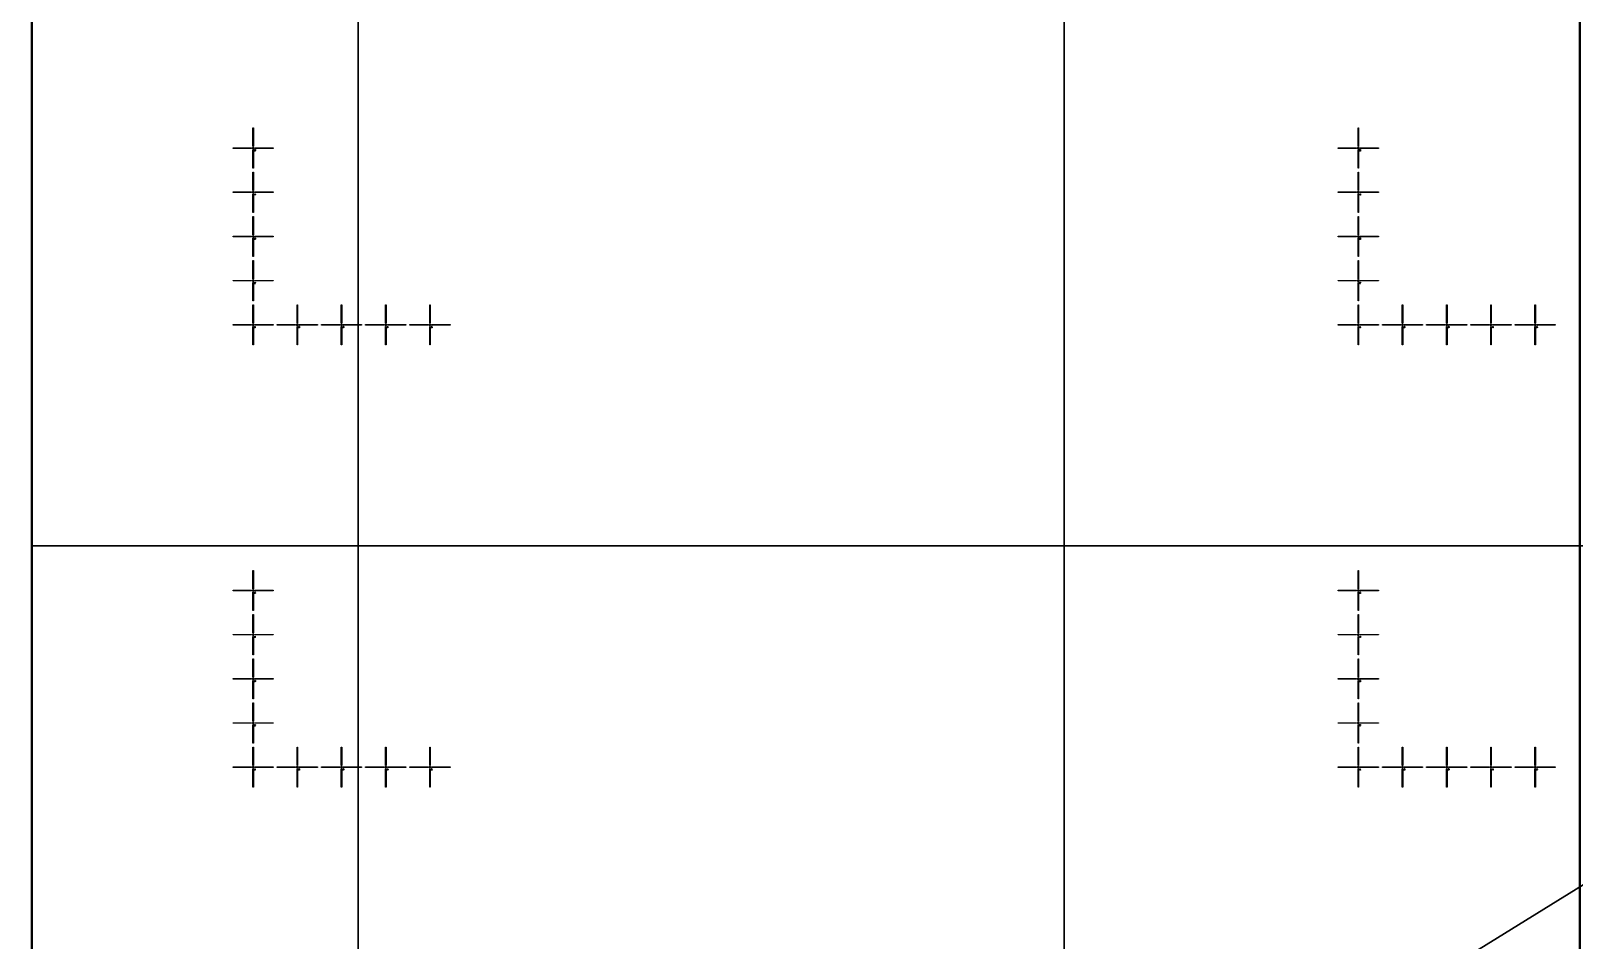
# Model space of a CAD drawing. Extents: x -25400 to 25400, y -24113 to 25400.
# Drawn here: x -20791 to -13809, y -8776 to -4659 of the extents above; entities that cross this region are included whole.
import ezdxf

# ---------------------------------------------------------------- set-up
doc = ezdxf.new("R2010")
doc.units = 0
for name, color, linetype in [('L0D0', 2, 'CONTINUOUS'), ('L1D0', 3, 'CONTINUOUS'), ('L3D0', 4, 'CONTINUOUS')]:
    doc.layers.add(name, color=color, linetype=linetype)

msp = doc.modelspace()

# ---------------------------------------------------------------- linework, layer by layer
at = {"layer": 'L0D0'}
for points in [[(-20791, 14017), (-20791, 7015.85), (-19309.859, 7015.85), (-19309.859, -16501.193)], [(-16115.797, -19632.653), (-16115.797, 7015.85), (-13818, 7015.85), (-13818, 14017)], [(-19309.859, -16501.193), (-19309.859, 7015.85), (-16115.797, 7015.85), (-16115.797, -19632.653)], [(0, 0), (-19469.972, -12055.297)], [(-19469.972, -12055.297), (0, 0)]]:
    msp.add_lwpolyline(points, dxfattribs=at)
at = {"layer": 'L1D0'}
for points in [[(-19786.75, -5182.15), (-19786.75, -5099.15), (-19784.25, -5099.15), (-19784.25, -5182.15)], [(-14786.75, -5182.15), (-14786.75, -5099.15), (-14784.25, -5099.15), (-14784.25, -5182.15)], [(-19876.5, -5191.4), (-19876.5, -5188.9), (-19793.5, -5188.9), (-19793.5, -5191.4)], [(-19785.7, -5195.15), (-19785.7, -5190.35), (-19790.5, -5190.35), (-19790.5, -5189.95), (-19785.7, -5189.95), (-19785.7, -5185.15), (-19785.3, -5185.15), (-19785.3, -5189.95), (-19780.5, -5189.95), (-19780.5, -5190.35), (-19785.3, -5190.35), (-19785.3, -5195.15)], [(-19786.75, -5281.15), (-19786.75, -5198.15), (-19784.25, -5198.15), (-19784.25, -5281.15)], [(-19779.5, -5200.706), (-19779.5, -5197.15), (-19775.056, -5197.15), (-19775.056, -5198.039), (-19778.611, -5198.039), (-19778.611, -5199.817), (-19775.944, -5199.817), (-19775.944, -5200.706)], [(-19779.5, -5203.372), (-19779.5, -5202.483), (-19775.944, -5202.483), (-19775.944, -5203.372)], [(-19777.5, -5191.4), (-19777.5, -5188.9), (-19694.5, -5188.9), (-19694.5, -5191.4)], [(-19775.944, -5202.483), (-19775.944, -5200.706), (-19775.056, -5200.706), (-19775.056, -5202.483)], [(-14876.5, -5191.4), (-14876.5, -5188.9), (-14793.5, -5188.9), (-14793.5, -5191.4)], [(-14785.7, -5195.15), (-14785.7, -5190.35), (-14790.5, -5190.35), (-14790.5, -5189.95), (-14785.7, -5189.95), (-14785.7, -5185.15), (-14785.3, -5185.15), (-14785.3, -5189.95), (-14780.5, -5189.95), (-14780.5, -5190.35), (-14785.3, -5190.35), (-14785.3, -5195.15)], [(-14786.75, -5281.15), (-14786.75, -5198.15), (-14784.25, -5198.15), (-14784.25, -5281.15)], [(-14779.5, -5200.706), (-14779.5, -5197.15), (-14775.056, -5197.15), (-14775.056, -5198.039), (-14778.611, -5198.039), (-14778.611, -5199.817), (-14775.944, -5199.817), (-14775.944, -5200.706)], [(-14779.5, -5203.372), (-14779.5, -5202.483), (-14775.944, -5202.483), (-14775.944, -5203.372)], [(-14777.5, -5191.4), (-14777.5, -5188.9), (-14694.5, -5188.9), (-14694.5, -5191.4)], [(-14775.944, -5202.483), (-14775.944, -5200.706), (-14775.056, -5200.706), (-14775.056, -5202.483)], [(-19786.75, -5382.15), (-19786.75, -5299.15), (-19784.25, -5299.15), (-19784.25, -5382.15)], [(-14786.75, -5382.15), (-14786.75, -5299.15), (-14784.25, -5299.15), (-14784.25, -5382.15)], [(-19876.5, -5391.4), (-19876.5, -5388.9), (-19793.5, -5388.9), (-19793.5, -5391.4)], [(-19785.7, -5395.15), (-19785.7, -5390.35), (-19790.5, -5390.35), (-19790.5, -5389.95), (-19785.7, -5389.95), (-19785.7, -5385.15), (-19785.3, -5385.15), (-19785.3, -5389.95), (-19780.5, -5389.95), (-19780.5, -5390.35), (-19785.3, -5390.35), (-19785.3, -5395.15)], [(-19786.75, -5481.15), (-19786.75, -5398.15), (-19784.25, -5398.15), (-19784.25, -5481.15)], [(-19776.833, -5403.372), (-19776.833, -5401.594), (-19779.5, -5401.594), (-19779.5, -5399.817), (-19778.611, -5399.817), (-19778.611, -5400.706), (-19776.833, -5400.706), (-19776.833, -5398.039), (-19777.722, -5398.039), (-19777.722, -5397.15), (-19775.944, -5397.15), (-19775.944, -5400.706), (-19775.056, -5400.706), (-19775.056, -5401.594), (-19775.944, -5401.594), (-19775.944, -5403.372)], [(-19778.611, -5399.817), (-19778.611, -5398.039), (-19777.722, -5398.039), (-19777.722, -5399.817)], [(-19777.5, -5391.4), (-19777.5, -5388.9), (-19694.5, -5388.9), (-19694.5, -5391.4)], [(-14876.5, -5391.4), (-14876.5, -5388.9), (-14793.5, -5388.9), (-14793.5, -5391.4)], [(-14785.7, -5395.15), (-14785.7, -5390.35), (-14790.5, -5390.35), (-14790.5, -5389.95), (-14785.7, -5389.95), (-14785.7, -5385.15), (-14785.3, -5385.15), (-14785.3, -5389.95), (-14780.5, -5389.95), (-14780.5, -5390.35), (-14785.3, -5390.35), (-14785.3, -5395.15)], [(-14786.75, -5481.15), (-14786.75, -5398.15), (-14784.25, -5398.15), (-14784.25, -5481.15)], [(-14776.833, -5403.372), (-14776.833, -5401.594), (-14779.5, -5401.594), (-14779.5, -5399.817), (-14778.611, -5399.817), (-14778.611, -5400.706), (-14776.833, -5400.706), (-14776.833, -5398.039), (-14777.722, -5398.039), (-14777.722, -5397.15), (-14775.944, -5397.15), (-14775.944, -5400.706), (-14775.056, -5400.706), (-14775.056, -5401.594), (-14775.944, -5401.594), (-14775.944, -5403.372)], [(-14778.611, -5399.817), (-14778.611, -5398.039), (-14777.722, -5398.039), (-14777.722, -5399.817)], [(-14777.5, -5391.4), (-14777.5, -5388.9), (-14694.5, -5388.9), (-14694.5, -5391.4)], [(-19786.75, -5582.15), (-19786.75, -5499.15), (-19784.25, -5499.15), (-19784.25, -5582.15)], [(-14786.75, -5582.15), (-14786.75, -5499.15), (-14784.25, -5499.15), (-14784.25, -5582.15)], [(-19785.7, -5595.15), (-19785.7, -5590.35), (-19790.5, -5590.35), (-19790.5, -5589.95), (-19785.7, -5589.95), (-19785.7, -5585.15), (-19785.3, -5585.15), (-19785.3, -5589.95), (-19780.5, -5589.95), (-19780.5, -5590.35), (-19785.3, -5590.35), (-19785.3, -5595.15)], [(-14785.7, -5595.15), (-14785.7, -5590.35), (-14790.5, -5590.35), (-14790.5, -5589.95), (-14785.7, -5589.95), (-14785.7, -5585.15), (-14785.3, -5585.15), (-14785.3, -5589.95), (-14780.5, -5589.95), (-14780.5, -5590.35), (-14785.3, -5590.35), (-14785.3, -5595.15)], [(-19876.5, -5591.4), (-19876.5, -5588.9), (-19793.5, -5588.9), (-19793.5, -5591.4)], [(-19786.75, -5681.15), (-19786.75, -5598.15), (-19784.25, -5598.15), (-19784.25, -5681.15)], [(-19779.5, -5598.039), (-19779.5, -5597.15), (-19775.944, -5597.15), (-19775.944, -5598.039)], [(-19779.5, -5603.372), (-19779.5, -5602.483), (-19775.944, -5602.483), (-19775.944, -5603.372)], [(-19778.611, -5600.706), (-19778.611, -5599.817), (-19775.944, -5599.817), (-19775.944, -5600.706)], [(-19777.5, -5591.4), (-19777.5, -5588.9), (-19694.5, -5588.9), (-19694.5, -5591.4)], [(-19775.944, -5599.817), (-19775.944, -5598.039), (-19775.056, -5598.039), (-19775.056, -5599.817)], [(-19775.944, -5602.483), (-19775.944, -5600.706), (-19775.056, -5600.706), (-19775.056, -5602.483)], [(-14876.5, -5591.4), (-14876.5, -5588.9), (-14793.5, -5588.9), (-14793.5, -5591.4)], [(-14786.75, -5681.15), (-14786.75, -5598.15), (-14784.25, -5598.15), (-14784.25, -5681.15)], [(-14779.5, -5598.039), (-14779.5, -5597.15), (-14775.944, -5597.15), (-14775.944, -5598.039)], [(-14779.5, -5603.372), (-14779.5, -5602.483), (-14775.944, -5602.483), (-14775.944, -5603.372)], [(-14778.611, -5600.706), (-14778.611, -5599.817), (-14775.944, -5599.817), (-14775.944, -5600.706)], [(-14777.5, -5591.4), (-14777.5, -5588.9), (-14694.5, -5588.9), (-14694.5, -5591.4)], [(-14775.944, -5599.817), (-14775.944, -5598.039), (-14775.056, -5598.039), (-14775.056, -5599.817)], [(-14775.944, -5602.483), (-14775.944, -5600.706), (-14775.056, -5600.706), (-14775.056, -5602.483)], [(-19786.75, -5782.15), (-19786.75, -5699.15), (-19784.25, -5699.15), (-19784.25, -5782.15)], [(-14786.75, -5782.15), (-14786.75, -5699.15), (-14784.25, -5699.15), (-14784.25, -5782.15)], [(-19876.5, -5791.4), (-19876.5, -5788.9), (-19793.5, -5788.9), (-19793.5, -5791.4)], [(-19785.7, -5795.15), (-19785.7, -5790.35), (-19790.5, -5790.35), (-19790.5, -5789.95), (-19785.7, -5789.95), (-19785.7, -5785.15), (-19785.3, -5785.15), (-19785.3, -5789.95), (-19780.5, -5789.95), (-19780.5, -5790.35), (-19785.3, -5790.35), (-19785.3, -5795.15)], [(-19777.5, -5791.4), (-19777.5, -5788.9), (-19694.5, -5788.9), (-19694.5, -5791.4)], [(-14876.5, -5791.4), (-14876.5, -5788.9), (-14793.5, -5788.9), (-14793.5, -5791.4)], [(-14785.7, -5795.15), (-14785.7, -5790.35), (-14790.5, -5790.35), (-14790.5, -5789.95), (-14785.7, -5789.95), (-14785.7, -5785.15), (-14785.3, -5785.15), (-14785.3, -5789.95), (-14780.5, -5789.95), (-14780.5, -5790.35), (-14785.3, -5790.35), (-14785.3, -5795.15)], [(-14777.5, -5791.4), (-14777.5, -5788.9), (-14694.5, -5788.9), (-14694.5, -5791.4)], [(-19786.75, -5881.15), (-19786.75, -5798.15), (-19784.25, -5798.15), (-19784.25, -5881.15)], [(-19779.5, -5798.928), (-19779.5, -5798.039), (-19778.611, -5798.039), (-19778.611, -5798.928)], [(-19779.5, -5803.372), (-19779.5, -5801.594), (-19778.611, -5801.594), (-19778.611, -5802.483), (-19775.056, -5802.483), (-19775.056, -5803.372)], [(-19778.611, -5798.039), (-19778.611, -5797.15), (-19775.944, -5797.15), (-19775.944, -5798.039)], [(-19778.611, -5801.594), (-19778.611, -5800.706), (-19776.833, -5800.706), (-19776.833, -5801.594)], [(-19776.833, -5800.706), (-19776.833, -5799.817), (-19775.944, -5799.817), (-19775.944, -5800.706)], [(-19775.944, -5799.817), (-19775.944, -5798.039), (-19775.056, -5798.039), (-19775.056, -5799.817)], [(-14786.75, -5881.15), (-14786.75, -5798.15), (-14784.25, -5798.15), (-14784.25, -5881.15)], [(-14779.5, -5798.928), (-14779.5, -5798.039), (-14778.611, -5798.039), (-14778.611, -5798.928)], [(-14779.5, -5803.372), (-14779.5, -5801.594), (-14778.611, -5801.594), (-14778.611, -5802.483), (-14775.056, -5802.483), (-14775.056, -5803.372)], [(-14778.611, -5798.039), (-14778.611, -5797.15), (-14775.944, -5797.15), (-14775.944, -5798.039)], [(-14778.611, -5801.594), (-14778.611, -5800.706), (-14776.833, -5800.706), (-14776.833, -5801.594)], [(-14776.833, -5800.706), (-14776.833, -5799.817), (-14775.944, -5799.817), (-14775.944, -5800.706)], [(-14775.944, -5799.817), (-14775.944, -5798.039), (-14775.056, -5798.039), (-14775.056, -5799.817)], [(-19786.75, -5982.15), (-19786.75, -5899.15), (-19784.25, -5899.15), (-19784.25, -5982.15)], [(-19586.75, -5982.15), (-19586.75, -5899.15), (-19584.25, -5899.15), (-19584.25, -5982.15)], [(-19386.75, -5982.15), (-19386.75, -5899.15), (-19384.25, -5899.15), (-19384.25, -5982.15)], [(-19186.75, -5982.15), (-19186.75, -5899.15), (-19184.25, -5899.15), (-19184.25, -5982.15)], [(-18986.75, -5982.15), (-18986.75, -5899.15), (-18984.25, -5899.15), (-18984.25, -5982.15)], [(-14786.75, -5982.15), (-14786.75, -5899.15), (-14784.25, -5899.15), (-14784.25, -5982.15)], [(-14586.75, -5982.15), (-14586.75, -5899.15), (-14584.25, -5899.15), (-14584.25, -5982.15)], [(-14386.75, -5982.15), (-14386.75, -5899.15), (-14384.25, -5899.15), (-14384.25, -5982.15)], [(-14186.75, -5982.15), (-14186.75, -5899.15), (-14184.25, -5899.15), (-14184.25, -5982.15)], [(-13986.75, -5982.15), (-13986.75, -5899.15), (-13984.25, -5899.15), (-13984.25, -5982.15)], [(-19876.5, -5991.4), (-19876.5, -5988.9), (-19793.5, -5988.9), (-19793.5, -5991.4)], [(-19785.7, -5995.15), (-19785.7, -5990.35), (-19790.5, -5990.35), (-19790.5, -5989.95), (-19785.7, -5989.95), (-19785.7, -5985.15), (-19785.3, -5985.15), (-19785.3, -5989.95), (-19780.5, -5989.95), (-19780.5, -5990.35), (-19785.3, -5990.35), (-19785.3, -5995.15)], [(-19786.75, -6081.15), (-19786.75, -5998.15), (-19784.25, -5998.15), (-19784.25, -6081.15)], [(-19778.611, -6003.372), (-19778.611, -6002.483), (-19777.722, -6002.483), (-19777.722, -5998.928), (-19778.611, -5998.928), (-19778.611, -5998.039), (-19777.722, -5998.039), (-19777.722, -5997.15), (-19776.833, -5997.15), (-19776.833, -6002.483), (-19775.944, -6002.483), (-19775.944, -6003.372)], [(-19777.5, -5991.4), (-19777.5, -5988.9), (-19694.5, -5988.9), (-19694.5, -5991.4)], [(-19676.5, -5991.4), (-19676.5, -5988.9), (-19593.5, -5988.9), (-19593.5, -5991.4)], [(-19585.7, -5995.15), (-19585.7, -5990.35), (-19590.5, -5990.35), (-19590.5, -5989.95), (-19585.7, -5989.95), (-19585.7, -5985.15), (-19585.3, -5985.15), (-19585.3, -5989.95), (-19580.5, -5989.95), (-19580.5, -5990.35), (-19585.3, -5990.35), (-19585.3, -5995.15)], [(-19586.75, -6081.15), (-19586.75, -5998.15), (-19584.25, -5998.15), (-19584.25, -6081.15)], [(-19579.5, -5998.928), (-19579.5, -5998.039), (-19578.611, -5998.039), (-19578.611, -5998.928)], [(-19579.5, -6003.372), (-19579.5, -6001.594), (-19578.611, -6001.594), (-19578.611, -6002.483), (-19575.056, -6002.483), (-19575.056, -6003.372)], [(-19578.611, -5998.039), (-19578.611, -5997.15), (-19575.944, -5997.15), (-19575.944, -5998.039)], [(-19578.611, -6001.594), (-19578.611, -6000.706), (-19576.833, -6000.706), (-19576.833, -6001.594)], [(-19577.5, -5991.4), (-19577.5, -5988.9), (-19494.5, -5988.9), (-19494.5, -5991.4)], [(-19576.833, -6000.706), (-19576.833, -5999.817), (-19575.944, -5999.817), (-19575.944, -6000.706)], [(-19575.944, -5999.817), (-19575.944, -5998.039), (-19575.056, -5998.039), (-19575.056, -5999.817)], [(-19476.5, -5991.4), (-19476.5, -5988.9), (-19393.5, -5988.9), (-19393.5, -5991.4)], [(-19385.7, -5995.15), (-19385.7, -5990.35), (-19390.5, -5990.35), (-19390.5, -5989.95), (-19385.7, -5989.95), (-19385.7, -5985.15), (-19385.3, -5985.15), (-19385.3, -5989.95), (-19380.5, -5989.95), (-19380.5, -5990.35), (-19385.3, -5990.35), (-19385.3, -5995.15)], [(-19386.75, -6081.15), (-19386.75, -5998.15), (-19384.25, -5998.15), (-19384.25, -6081.15)], [(-19379.5, -5998.039), (-19379.5, -5997.15), (-19375.944, -5997.15), (-19375.944, -5998.039)], [(-19379.5, -6003.372), (-19379.5, -6002.483), (-19375.944, -6002.483), (-19375.944, -6003.372)], [(-19378.611, -6000.706), (-19378.611, -5999.817), (-19375.944, -5999.817), (-19375.944, -6000.706)], [(-19377.5, -5991.4), (-19377.5, -5988.9), (-19294.5, -5988.9), (-19294.5, -5991.4)], [(-19375.944, -5999.817), (-19375.944, -5998.039), (-19375.056, -5998.039), (-19375.056, -5999.817)], [(-19375.944, -6002.483), (-19375.944, -6000.706), (-19375.056, -6000.706), (-19375.056, -6002.483)], [(-19276.5, -5991.4), (-19276.5, -5988.9), (-19193.5, -5988.9), (-19193.5, -5991.4)], [(-19185.7, -5995.15), (-19185.7, -5990.35), (-19190.5, -5990.35), (-19190.5, -5989.95), (-19185.7, -5989.95), (-19185.7, -5985.15), (-19185.3, -5985.15), (-19185.3, -5989.95), (-19180.5, -5989.95), (-19180.5, -5990.35), (-19185.3, -5990.35), (-19185.3, -5995.15)], [(-19186.75, -6081.15), (-19186.75, -5998.15), (-19184.25, -5998.15), (-19184.25, -6081.15)], [(-19176.833, -6003.372), (-19176.833, -6001.594), (-19179.5, -6001.594), (-19179.5, -5999.817), (-19178.611, -5999.817), (-19178.611, -6000.706), (-19176.833, -6000.706), (-19176.833, -5998.039), (-19177.722, -5998.039), (-19177.722, -5997.15), (-19175.944, -5997.15), (-19175.944, -6000.706), (-19175.056, -6000.706), (-19175.056, -6001.594), (-19175.944, -6001.594), (-19175.944, -6003.372)], [(-19178.611, -5999.817), (-19178.611, -5998.039), (-19177.722, -5998.039), (-19177.722, -5999.817)], [(-19177.5, -5991.4), (-19177.5, -5988.9), (-19094.5, -5988.9), (-19094.5, -5991.4)], [(-19076.5, -5991.4), (-19076.5, -5988.9), (-18993.5, -5988.9), (-18993.5, -5991.4)], [(-18985.7, -5995.15), (-18985.7, -5990.35), (-18990.5, -5990.35), (-18990.5, -5989.95), (-18985.7, -5989.95), (-18985.7, -5985.15), (-18985.3, -5985.15), (-18985.3, -5989.95), (-18980.5, -5989.95), (-18980.5, -5990.35), (-18985.3, -5990.35), (-18985.3, -5995.15)], [(-18986.75, -6081.15), (-18986.75, -5998.15), (-18984.25, -5998.15), (-18984.25, -6081.15)], [(-18979.5, -6000.706), (-18979.5, -5997.15), (-18975.056, -5997.15), (-18975.056, -5998.039), (-18978.611, -5998.039), (-18978.611, -5999.817), (-18975.944, -5999.817), (-18975.944, -6000.706)], [(-18979.5, -6003.372), (-18979.5, -6002.483), (-18975.944, -6002.483), (-18975.944, -6003.372)], [(-18977.5, -5991.4), (-18977.5, -5988.9), (-18894.5, -5988.9), (-18894.5, -5991.4)], [(-18975.944, -6002.483), (-18975.944, -6000.706), (-18975.056, -6000.706), (-18975.056, -6002.483)], [(-14876.5, -5991.4), (-14876.5, -5988.9), (-14793.5, -5988.9), (-14793.5, -5991.4)], [(-14785.7, -5995.15), (-14785.7, -5990.35), (-14790.5, -5990.35), (-14790.5, -5989.95), (-14785.7, -5989.95), (-14785.7, -5985.15), (-14785.3, -5985.15), (-14785.3, -5989.95), (-14780.5, -5989.95), (-14780.5, -5990.35), (-14785.3, -5990.35), (-14785.3, -5995.15)], [(-14786.75, -6081.15), (-14786.75, -5998.15), (-14784.25, -5998.15), (-14784.25, -6081.15)], [(-14778.611, -6003.372), (-14778.611, -6002.483), (-14777.722, -6002.483), (-14777.722, -5998.928), (-14778.611, -5998.928), (-14778.611, -5998.039), (-14777.722, -5998.039), (-14777.722, -5997.15), (-14776.833, -5997.15), (-14776.833, -6002.483), (-14775.944, -6002.483), (-14775.944, -6003.372)], [(-14777.5, -5991.4), (-14777.5, -5988.9), (-14694.5, -5988.9), (-14694.5, -5991.4)], [(-14676.5, -5991.4), (-14676.5, -5988.9), (-14593.5, -5988.9), (-14593.5, -5991.4)], [(-14585.7, -5995.15), (-14585.7, -5990.35), (-14590.5, -5990.35), (-14590.5, -5989.95), (-14585.7, -5989.95), (-14585.7, -5985.15), (-14585.3, -5985.15), (-14585.3, -5989.95), (-14580.5, -5989.95), (-14580.5, -5990.35), (-14585.3, -5990.35), (-14585.3, -5995.15)], [(-14586.75, -6081.15), (-14586.75, -5998.15), (-14584.25, -5998.15), (-14584.25, -6081.15)], [(-14579.5, -5998.928), (-14579.5, -5998.039), (-14578.611, -5998.039), (-14578.611, -5998.928)], [(-14579.5, -6003.372), (-14579.5, -6001.594), (-14578.611, -6001.594), (-14578.611, -6002.483), (-14575.056, -6002.483), (-14575.056, -6003.372)], [(-14578.611, -5998.039), (-14578.611, -5997.15), (-14575.944, -5997.15), (-14575.944, -5998.039)], [(-14578.611, -6001.594), (-14578.611, -6000.706), (-14576.833, -6000.706), (-14576.833, -6001.594)], [(-14577.5, -5991.4), (-14577.5, -5988.9), (-14494.5, -5988.9), (-14494.5, -5991.4)], [(-14576.833, -6000.706), (-14576.833, -5999.817), (-14575.944, -5999.817), (-14575.944, -6000.706)], [(-14575.944, -5999.817), (-14575.944, -5998.039), (-14575.056, -5998.039), (-14575.056, -5999.817)], [(-14476.5, -5991.4), (-14476.5, -5988.9), (-14393.5, -5988.9), (-14393.5, -5991.4)], [(-14385.7, -5995.15), (-14385.7, -5990.35), (-14390.5, -5990.35), (-14390.5, -5989.95), (-14385.7, -5989.95), (-14385.7, -5985.15), (-14385.3, -5985.15), (-14385.3, -5989.95), (-14380.5, -5989.95), (-14380.5, -5990.35), (-14385.3, -5990.35), (-14385.3, -5995.15)], [(-14386.75, -6081.15), (-14386.75, -5998.15), (-14384.25, -5998.15), (-14384.25, -6081.15)], [(-14379.5, -5998.039), (-14379.5, -5997.15), (-14375.944, -5997.15), (-14375.944, -5998.039)], [(-14379.5, -6003.372), (-14379.5, -6002.483), (-14375.944, -6002.483), (-14375.944, -6003.372)], [(-14378.611, -6000.706), (-14378.611, -5999.817), (-14375.944, -5999.817), (-14375.944, -6000.706)], [(-14377.5, -5991.4), (-14377.5, -5988.9), (-14294.5, -5988.9), (-14294.5, -5991.4)], [(-14375.944, -5999.817), (-14375.944, -5998.039), (-14375.056, -5998.039), (-14375.056, -5999.817)], [(-14375.944, -6002.483), (-14375.944, -6000.706), (-14375.056, -6000.706), (-14375.056, -6002.483)], [(-14276.5, -5991.4), (-14276.5, -5988.9), (-14193.5, -5988.9), (-14193.5, -5991.4)], [(-14185.7, -5995.15), (-14185.7, -5990.35), (-14190.5, -5990.35), (-14190.5, -5989.95), (-14185.7, -5989.95), (-14185.7, -5985.15), (-14185.3, -5985.15), (-14185.3, -5989.95), (-14180.5, -5989.95), (-14180.5, -5990.35), (-14185.3, -5990.35), (-14185.3, -5995.15)], [(-14186.75, -6081.15), (-14186.75, -5998.15), (-14184.25, -5998.15), (-14184.25, -6081.15)], [(-14176.833, -6003.372), (-14176.833, -6001.594), (-14179.5, -6001.594), (-14179.5, -5999.817), (-14178.611, -5999.817), (-14178.611, -6000.706), (-14176.833, -6000.706), (-14176.833, -5998.039), (-14177.722, -5998.039), (-14177.722, -5997.15), (-14175.944, -5997.15), (-14175.944, -6000.706), (-14175.056, -6000.706), (-14175.056, -6001.594), (-14175.944, -6001.594), (-14175.944, -6003.372)], [(-14178.611, -5999.817), (-14178.611, -5998.039), (-14177.722, -5998.039), (-14177.722, -5999.817)], [(-14177.5, -5991.4), (-14177.5, -5988.9), (-14094.5, -5988.9), (-14094.5, -5991.4)], [(-14076.5, -5991.4), (-14076.5, -5988.9), (-13993.5, -5988.9), (-13993.5, -5991.4)], [(-13985.7, -5995.15), (-13985.7, -5990.35), (-13990.5, -5990.35), (-13990.5, -5989.95), (-13985.7, -5989.95), (-13985.7, -5985.15), (-13985.3, -5985.15), (-13985.3, -5989.95), (-13980.5, -5989.95), (-13980.5, -5990.35), (-13985.3, -5990.35), (-13985.3, -5995.15)], [(-13986.75, -6081.15), (-13986.75, -5998.15), (-13984.25, -5998.15), (-13984.25, -6081.15)], [(-13979.5, -6000.706), (-13979.5, -5997.15), (-13975.056, -5997.15), (-13975.056, -5998.039), (-13978.611, -5998.039), (-13978.611, -5999.817), (-13975.944, -5999.817), (-13975.944, -6000.706)], [(-13979.5, -6003.372), (-13979.5, -6002.483), (-13975.944, -6002.483), (-13975.944, -6003.372)], [(-13977.5, -5991.4), (-13977.5, -5988.9), (-13894.5, -5988.9), (-13894.5, -5991.4)], [(-13975.944, -6002.483), (-13975.944, -6000.706), (-13975.056, -6000.706), (-13975.056, -6002.483)], [(-19786.75, -7185.15), (-19786.75, -7102.15), (-19784.25, -7102.15), (-19784.25, -7185.15)], [(-14786.75, -7185.15), (-14786.75, -7102.15), (-14784.25, -7102.15), (-14784.25, -7185.15)], [(-19785.7, -7198.15), (-19785.7, -7193.35), (-19790.5, -7193.35), (-19790.5, -7192.95), (-19785.7, -7192.95), (-19785.7, -7188.15), (-19785.3, -7188.15), (-19785.3, -7192.95), (-19780.5, -7192.95), (-19780.5, -7193.35), (-19785.3, -7193.35), (-19785.3, -7198.15)], [(-14785.7, -7198.15), (-14785.7, -7193.35), (-14790.5, -7193.35), (-14790.5, -7192.95), (-14785.7, -7192.95), (-14785.7, -7188.15), (-14785.3, -7188.15), (-14785.3, -7192.95), (-14780.5, -7192.95), (-14780.5, -7193.35), (-14785.3, -7193.35), (-14785.3, -7198.15)], [(-19876.5, -7194.4), (-19876.5, -7191.9), (-19793.5, -7191.9), (-19793.5, -7194.4)], [(-19786.75, -7284.15), (-19786.75, -7201.15), (-19784.25, -7201.15), (-19784.25, -7284.15)], [(-19779.5, -7203.706), (-19779.5, -7200.15), (-19775.056, -7200.15), (-19775.056, -7201.039), (-19778.611, -7201.039), (-19778.611, -7202.817), (-19775.944, -7202.817), (-19775.944, -7203.706)], [(-19779.5, -7206.372), (-19779.5, -7205.483), (-19775.944, -7205.483), (-19775.944, -7206.372)], [(-19777.5, -7194.4), (-19777.5, -7191.9), (-19694.5, -7191.9), (-19694.5, -7194.4)], [(-19775.944, -7205.483), (-19775.944, -7203.706), (-19775.056, -7203.706), (-19775.056, -7205.483)], [(-14876.5, -7194.4), (-14876.5, -7191.9), (-14793.5, -7191.9), (-14793.5, -7194.4)], [(-14786.75, -7284.15), (-14786.75, -7201.15), (-14784.25, -7201.15), (-14784.25, -7284.15)], [(-14779.5, -7203.706), (-14779.5, -7200.15), (-14775.056, -7200.15), (-14775.056, -7201.039), (-14778.611, -7201.039), (-14778.611, -7202.817), (-14775.944, -7202.817), (-14775.944, -7203.706)], [(-14779.5, -7206.372), (-14779.5, -7205.483), (-14775.944, -7205.483), (-14775.944, -7206.372)], [(-14777.5, -7194.4), (-14777.5, -7191.9), (-14694.5, -7191.9), (-14694.5, -7194.4)], [(-14775.944, -7205.483), (-14775.944, -7203.706), (-14775.056, -7203.706), (-14775.056, -7205.483)], [(-19786.75, -7385.15), (-19786.75, -7302.15), (-19784.25, -7302.15), (-19784.25, -7385.15)], [(-14786.75, -7385.15), (-14786.75, -7302.15), (-14784.25, -7302.15), (-14784.25, -7385.15)], [(-19876.5, -7394.4), (-19876.5, -7391.9), (-19793.5, -7391.9), (-19793.5, -7394.4)], [(-19785.7, -7398.15), (-19785.7, -7393.35), (-19790.5, -7393.35), (-19790.5, -7392.95), (-19785.7, -7392.95), (-19785.7, -7388.15), (-19785.3, -7388.15), (-19785.3, -7392.95), (-19780.5, -7392.95), (-19780.5, -7393.35), (-19785.3, -7393.35), (-19785.3, -7398.15)], [(-19776.833, -7406.372), (-19776.833, -7404.594), (-19779.5, -7404.594), (-19779.5, -7402.817), (-19778.611, -7402.817), (-19778.611, -7403.706), (-19776.833, -7403.706), (-19776.833, -7401.039), (-19777.722, -7401.039), (-19777.722, -7400.15), (-19775.944, -7400.15), (-19775.944, -7403.706), (-19775.056, -7403.706), (-19775.056, -7404.594), (-19775.944, -7404.594), (-19775.944, -7406.372)], [(-19777.5, -7394.4), (-19777.5, -7391.9), (-19694.5, -7391.9), (-19694.5, -7394.4)], [(-14876.5, -7394.4), (-14876.5, -7391.9), (-14793.5, -7391.9), (-14793.5, -7394.4)], [(-14785.7, -7398.15), (-14785.7, -7393.35), (-14790.5, -7393.35), (-14790.5, -7392.95), (-14785.7, -7392.95), (-14785.7, -7388.15), (-14785.3, -7388.15), (-14785.3, -7392.95), (-14780.5, -7392.95), (-14780.5, -7393.35), (-14785.3, -7393.35), (-14785.3, -7398.15)], [(-14776.833, -7406.372), (-14776.833, -7404.594), (-14779.5, -7404.594), (-14779.5, -7402.817), (-14778.611, -7402.817), (-14778.611, -7403.706), (-14776.833, -7403.706), (-14776.833, -7401.039), (-14777.722, -7401.039), (-14777.722, -7400.15), (-14775.944, -7400.15), (-14775.944, -7403.706), (-14775.056, -7403.706), (-14775.056, -7404.594), (-14775.944, -7404.594), (-14775.944, -7406.372)], [(-14777.5, -7394.4), (-14777.5, -7391.9), (-14694.5, -7391.9), (-14694.5, -7394.4)], [(-19786.75, -7484.15), (-19786.75, -7401.15), (-19784.25, -7401.15), (-19784.25, -7484.15)], [(-19778.611, -7402.817), (-19778.611, -7401.039), (-19777.722, -7401.039), (-19777.722, -7402.817)], [(-14786.75, -7484.15), (-14786.75, -7401.15), (-14784.25, -7401.15), (-14784.25, -7484.15)], [(-14778.611, -7402.817), (-14778.611, -7401.039), (-14777.722, -7401.039), (-14777.722, -7402.817)], [(-19786.75, -7585.15), (-19786.75, -7502.15), (-19784.25, -7502.15), (-19784.25, -7585.15)], [(-14786.75, -7585.15), (-14786.75, -7502.15), (-14784.25, -7502.15), (-14784.25, -7585.15)], [(-19876.5, -7594.4), (-19876.5, -7591.9), (-19793.5, -7591.9), (-19793.5, -7594.4)], [(-19785.7, -7598.15), (-19785.7, -7593.35), (-19790.5, -7593.35), (-19790.5, -7592.95), (-19785.7, -7592.95), (-19785.7, -7588.15), (-19785.3, -7588.15), (-19785.3, -7592.95), (-19780.5, -7592.95), (-19780.5, -7593.35), (-19785.3, -7593.35), (-19785.3, -7598.15)], [(-19786.75, -7684.15), (-19786.75, -7601.15), (-19784.25, -7601.15), (-19784.25, -7684.15)], [(-19779.5, -7601.039), (-19779.5, -7600.15), (-19775.944, -7600.15), (-19775.944, -7601.039)], [(-19779.5, -7606.372), (-19779.5, -7605.483), (-19775.944, -7605.483), (-19775.944, -7606.372)], [(-19778.611, -7603.706), (-19778.611, -7602.817), (-19775.944, -7602.817), (-19775.944, -7603.706)], [(-19777.5, -7594.4), (-19777.5, -7591.9), (-19694.5, -7591.9), (-19694.5, -7594.4)], [(-19775.944, -7602.817), (-19775.944, -7601.039), (-19775.056, -7601.039), (-19775.056, -7602.817)], [(-19775.944, -7605.483), (-19775.944, -7603.706), (-19775.056, -7603.706), (-19775.056, -7605.483)], [(-14876.5, -7594.4), (-14876.5, -7591.9), (-14793.5, -7591.9), (-14793.5, -7594.4)], [(-14785.7, -7598.15), (-14785.7, -7593.35), (-14790.5, -7593.35), (-14790.5, -7592.95), (-14785.7, -7592.95), (-14785.7, -7588.15), (-14785.3, -7588.15), (-14785.3, -7592.95), (-14780.5, -7592.95), (-14780.5, -7593.35), (-14785.3, -7593.35), (-14785.3, -7598.15)], [(-14786.75, -7684.15), (-14786.75, -7601.15), (-14784.25, -7601.15), (-14784.25, -7684.15)], [(-14779.5, -7601.039), (-14779.5, -7600.15), (-14775.944, -7600.15), (-14775.944, -7601.039)], [(-14779.5, -7606.372), (-14779.5, -7605.483), (-14775.944, -7605.483), (-14775.944, -7606.372)], [(-14778.611, -7603.706), (-14778.611, -7602.817), (-14775.944, -7602.817), (-14775.944, -7603.706)], [(-14777.5, -7594.4), (-14777.5, -7591.9), (-14694.5, -7591.9), (-14694.5, -7594.4)], [(-14775.944, -7602.817), (-14775.944, -7601.039), (-14775.056, -7601.039), (-14775.056, -7602.817)], [(-14775.944, -7605.483), (-14775.944, -7603.706), (-14775.056, -7603.706), (-14775.056, -7605.483)], [(-19786.75, -7785.15), (-19786.75, -7702.15), (-19784.25, -7702.15), (-19784.25, -7785.15)], [(-14786.75, -7785.15), (-14786.75, -7702.15), (-14784.25, -7702.15), (-14784.25, -7785.15)], [(-19876.5, -7794.4), (-19876.5, -7791.9), (-19793.5, -7791.9), (-19793.5, -7794.4)], [(-19785.7, -7798.15), (-19785.7, -7793.35), (-19790.5, -7793.35), (-19790.5, -7792.95), (-19785.7, -7792.95), (-19785.7, -7788.15), (-19785.3, -7788.15), (-19785.3, -7792.95), (-19780.5, -7792.95), (-19780.5, -7793.35), (-19785.3, -7793.35), (-19785.3, -7798.15)], [(-19786.75, -7884.15), (-19786.75, -7801.15), (-19784.25, -7801.15), (-19784.25, -7884.15)], [(-19779.5, -7801.928), (-19779.5, -7801.039), (-19778.611, -7801.039), (-19778.611, -7801.928)], [(-19779.5, -7806.372), (-19779.5, -7804.594), (-19778.611, -7804.594), (-19778.611, -7805.483), (-19775.056, -7805.483), (-19775.056, -7806.372)], [(-19778.611, -7801.039), (-19778.611, -7800.15), (-19775.944, -7800.15), (-19775.944, -7801.039)], [(-19778.611, -7804.594), (-19778.611, -7803.706), (-19776.833, -7803.706), (-19776.833, -7804.594)], [(-19777.5, -7794.4), (-19777.5, -7791.9), (-19694.5, -7791.9), (-19694.5, -7794.4)], [(-19776.833, -7803.706), (-19776.833, -7802.817), (-19775.944, -7802.817), (-19775.944, -7803.706)], [(-19775.944, -7802.817), (-19775.944, -7801.039), (-19775.056, -7801.039), (-19775.056, -7802.817)], [(-14876.5, -7794.4), (-14876.5, -7791.9), (-14793.5, -7791.9), (-14793.5, -7794.4)], [(-14785.7, -7798.15), (-14785.7, -7793.35), (-14790.5, -7793.35), (-14790.5, -7792.95), (-14785.7, -7792.95), (-14785.7, -7788.15), (-14785.3, -7788.15), (-14785.3, -7792.95), (-14780.5, -7792.95), (-14780.5, -7793.35), (-14785.3, -7793.35), (-14785.3, -7798.15)], [(-14786.75, -7884.15), (-14786.75, -7801.15), (-14784.25, -7801.15), (-14784.25, -7884.15)], [(-14779.5, -7801.928), (-14779.5, -7801.039), (-14778.611, -7801.039), (-14778.611, -7801.928)], [(-14779.5, -7806.372), (-14779.5, -7804.594), (-14778.611, -7804.594), (-14778.611, -7805.483), (-14775.056, -7805.483), (-14775.056, -7806.372)], [(-14778.611, -7801.039), (-14778.611, -7800.15), (-14775.944, -7800.15), (-14775.944, -7801.039)], [(-14778.611, -7804.594), (-14778.611, -7803.706), (-14776.833, -7803.706), (-14776.833, -7804.594)], [(-14777.5, -7794.4), (-14777.5, -7791.9), (-14694.5, -7791.9), (-14694.5, -7794.4)], [(-14776.833, -7803.706), (-14776.833, -7802.817), (-14775.944, -7802.817), (-14775.944, -7803.706)], [(-14775.944, -7802.817), (-14775.944, -7801.039), (-14775.056, -7801.039), (-14775.056, -7802.817)], [(-19786.75, -7985.15), (-19786.75, -7902.15), (-19784.25, -7902.15), (-19784.25, -7985.15)], [(-19586.75, -7985.15), (-19586.75, -7902.15), (-19584.25, -7902.15), (-19584.25, -7985.15)], [(-19386.75, -7985.15), (-19386.75, -7902.15), (-19384.25, -7902.15), (-19384.25, -7985.15)], [(-19186.75, -7985.15), (-19186.75, -7902.15), (-19184.25, -7902.15), (-19184.25, -7985.15)], [(-18986.75, -7985.15), (-18986.75, -7902.15), (-18984.25, -7902.15), (-18984.25, -7985.15)], [(-14786.75, -7985.15), (-14786.75, -7902.15), (-14784.25, -7902.15), (-14784.25, -7985.15)], [(-14586.75, -7985.15), (-14586.75, -7902.15), (-14584.25, -7902.15), (-14584.25, -7985.15)], [(-14386.75, -7985.15), (-14386.75, -7902.15), (-14384.25, -7902.15), (-14384.25, -7985.15)], [(-14186.75, -7985.15), (-14186.75, -7902.15), (-14184.25, -7902.15), (-14184.25, -7985.15)], [(-13986.75, -7985.15), (-13986.75, -7902.15), (-13984.25, -7902.15), (-13984.25, -7985.15)], [(-19876.5, -7994.4), (-19876.5, -7991.9), (-19793.5, -7991.9), (-19793.5, -7994.4)], [(-19785.7, -7998.15), (-19785.7, -7993.35), (-19790.5, -7993.35), (-19790.5, -7992.95), (-19785.7, -7992.95), (-19785.7, -7988.15), (-19785.3, -7988.15), (-19785.3, -7992.95), (-19780.5, -7992.95), (-19780.5, -7993.35), (-19785.3, -7993.35), (-19785.3, -7998.15)], [(-19786.75, -8084.15), (-19786.75, -8001.15), (-19784.25, -8001.15), (-19784.25, -8084.15)], [(-19778.611, -8006.372), (-19778.611, -8005.483), (-19777.722, -8005.483), (-19777.722, -8001.928), (-19778.611, -8001.928), (-19778.611, -8001.039), (-19777.722, -8001.039), (-19777.722, -8000.15), (-19776.833, -8000.15), (-19776.833, -8005.483), (-19775.944, -8005.483), (-19775.944, -8006.372)], [(-19777.5, -7994.4), (-19777.5, -7991.9), (-19694.5, -7991.9), (-19694.5, -7994.4)], [(-19676.5, -7994.4), (-19676.5, -7991.9), (-19593.5, -7991.9), (-19593.5, -7994.4)], [(-19585.7, -7998.15), (-19585.7, -7993.35), (-19590.5, -7993.35), (-19590.5, -7992.95), (-19585.7, -7992.95), (-19585.7, -7988.15), (-19585.3, -7988.15), (-19585.3, -7992.95), (-19580.5, -7992.95), (-19580.5, -7993.35), (-19585.3, -7993.35), (-19585.3, -7998.15)], [(-19586.75, -8084.15), (-19586.75, -8001.15), (-19584.25, -8001.15), (-19584.25, -8084.15)], [(-19579.5, -8001.928), (-19579.5, -8001.039), (-19578.611, -8001.039), (-19578.611, -8001.928)], [(-19579.5, -8006.372), (-19579.5, -8004.594), (-19578.611, -8004.594), (-19578.611, -8005.483), (-19575.056, -8005.483), (-19575.056, -8006.372)], [(-19578.611, -8001.039), (-19578.611, -8000.15), (-19575.944, -8000.15), (-19575.944, -8001.039)], [(-19578.611, -8004.594), (-19578.611, -8003.706), (-19576.833, -8003.706), (-19576.833, -8004.594)], [(-19577.5, -7994.4), (-19577.5, -7991.9), (-19494.5, -7991.9), (-19494.5, -7994.4)], [(-19576.833, -8003.706), (-19576.833, -8002.817), (-19575.944, -8002.817), (-19575.944, -8003.706)], [(-19575.944, -8002.817), (-19575.944, -8001.039), (-19575.056, -8001.039), (-19575.056, -8002.817)], [(-19476.5, -7994.4), (-19476.5, -7991.9), (-19393.5, -7991.9), (-19393.5, -7994.4)], [(-19385.7, -7998.15), (-19385.7, -7993.35), (-19390.5, -7993.35), (-19390.5, -7992.95), (-19385.7, -7992.95), (-19385.7, -7988.15), (-19385.3, -7988.15), (-19385.3, -7992.95), (-19380.5, -7992.95), (-19380.5, -7993.35), (-19385.3, -7993.35), (-19385.3, -7998.15)], [(-19386.75, -8084.15), (-19386.75, -8001.15), (-19384.25, -8001.15), (-19384.25, -8084.15)], [(-19379.5, -8001.039), (-19379.5, -8000.15), (-19375.944, -8000.15), (-19375.944, -8001.039)], [(-19379.5, -8006.372), (-19379.5, -8005.483), (-19375.944, -8005.483), (-19375.944, -8006.372)], [(-19378.611, -8003.706), (-19378.611, -8002.817), (-19375.944, -8002.817), (-19375.944, -8003.706)], [(-19377.5, -7994.4), (-19377.5, -7991.9), (-19294.5, -7991.9), (-19294.5, -7994.4)], [(-19375.944, -8002.817), (-19375.944, -8001.039), (-19375.056, -8001.039), (-19375.056, -8002.817)], [(-19375.944, -8005.483), (-19375.944, -8003.706), (-19375.056, -8003.706), (-19375.056, -8005.483)], [(-19276.5, -7994.4), (-19276.5, -7991.9), (-19193.5, -7991.9), (-19193.5, -7994.4)], [(-19185.7, -7998.15), (-19185.7, -7993.35), (-19190.5, -7993.35), (-19190.5, -7992.95), (-19185.7, -7992.95), (-19185.7, -7988.15), (-19185.3, -7988.15), (-19185.3, -7992.95), (-19180.5, -7992.95), (-19180.5, -7993.35), (-19185.3, -7993.35), (-19185.3, -7998.15)], [(-19186.75, -8084.15), (-19186.75, -8001.15), (-19184.25, -8001.15), (-19184.25, -8084.15)], [(-19176.833, -8006.372), (-19176.833, -8004.594), (-19179.5, -8004.594), (-19179.5, -8002.817), (-19178.611, -8002.817), (-19178.611, -8003.706), (-19176.833, -8003.706), (-19176.833, -8001.039), (-19177.722, -8001.039), (-19177.722, -8000.15), (-19175.944, -8000.15), (-19175.944, -8003.706), (-19175.056, -8003.706), (-19175.056, -8004.594), (-19175.944, -8004.594), (-19175.944, -8006.372)], [(-19178.611, -8002.817), (-19178.611, -8001.039), (-19177.722, -8001.039), (-19177.722, -8002.817)], [(-19177.5, -7994.4), (-19177.5, -7991.9), (-19094.5, -7991.9), (-19094.5, -7994.4)], [(-19076.5, -7994.4), (-19076.5, -7991.9), (-18993.5, -7991.9), (-18993.5, -7994.4)], [(-18985.7, -7998.15), (-18985.7, -7993.35), (-18990.5, -7993.35), (-18990.5, -7992.95), (-18985.7, -7992.95), (-18985.7, -7988.15), (-18985.3, -7988.15), (-18985.3, -7992.95), (-18980.5, -7992.95), (-18980.5, -7993.35), (-18985.3, -7993.35), (-18985.3, -7998.15)], [(-18986.75, -8084.15), (-18986.75, -8001.15), (-18984.25, -8001.15), (-18984.25, -8084.15)], [(-18979.5, -8003.706), (-18979.5, -8000.15), (-18975.056, -8000.15), (-18975.056, -8001.039), (-18978.611, -8001.039), (-18978.611, -8002.817), (-18975.944, -8002.817), (-18975.944, -8003.706)], [(-18979.5, -8006.372), (-18979.5, -8005.483), (-18975.944, -8005.483), (-18975.944, -8006.372)], [(-18977.5, -7994.4), (-18977.5, -7991.9), (-18894.5, -7991.9), (-18894.5, -7994.4)], [(-18975.944, -8005.483), (-18975.944, -8003.706), (-18975.056, -8003.706), (-18975.056, -8005.483)], [(-14876.5, -7994.4), (-14876.5, -7991.9), (-14793.5, -7991.9), (-14793.5, -7994.4)], [(-14785.7, -7998.15), (-14785.7, -7993.35), (-14790.5, -7993.35), (-14790.5, -7992.95), (-14785.7, -7992.95), (-14785.7, -7988.15), (-14785.3, -7988.15), (-14785.3, -7992.95), (-14780.5, -7992.95), (-14780.5, -7993.35), (-14785.3, -7993.35), (-14785.3, -7998.15)], [(-14786.75, -8084.15), (-14786.75, -8001.15), (-14784.25, -8001.15), (-14784.25, -8084.15)], [(-14778.611, -8006.372), (-14778.611, -8005.483), (-14777.722, -8005.483), (-14777.722, -8001.928), (-14778.611, -8001.928), (-14778.611, -8001.039), (-14777.722, -8001.039), (-14777.722, -8000.15), (-14776.833, -8000.15), (-14776.833, -8005.483), (-14775.944, -8005.483), (-14775.944, -8006.372)], [(-14777.5, -7994.4), (-14777.5, -7991.9), (-14694.5, -7991.9), (-14694.5, -7994.4)], [(-14676.5, -7994.4), (-14676.5, -7991.9), (-14593.5, -7991.9), (-14593.5, -7994.4)], [(-14585.7, -7998.15), (-14585.7, -7993.35), (-14590.5, -7993.35), (-14590.5, -7992.95), (-14585.7, -7992.95), (-14585.7, -7988.15), (-14585.3, -7988.15), (-14585.3, -7992.95), (-14580.5, -7992.95), (-14580.5, -7993.35), (-14585.3, -7993.35), (-14585.3, -7998.15)], [(-14586.75, -8084.15), (-14586.75, -8001.15), (-14584.25, -8001.15), (-14584.25, -8084.15)], [(-14579.5, -8001.928), (-14579.5, -8001.039), (-14578.611, -8001.039), (-14578.611, -8001.928)], [(-14579.5, -8006.372), (-14579.5, -8004.594), (-14578.611, -8004.594), (-14578.611, -8005.483), (-14575.056, -8005.483), (-14575.056, -8006.372)], [(-14578.611, -8001.039), (-14578.611, -8000.15), (-14575.944, -8000.15), (-14575.944, -8001.039)], [(-14578.611, -8004.594), (-14578.611, -8003.706), (-14576.833, -8003.706), (-14576.833, -8004.594)], [(-14577.5, -7994.4), (-14577.5, -7991.9), (-14494.5, -7991.9), (-14494.5, -7994.4)], [(-14576.833, -8003.706), (-14576.833, -8002.817), (-14575.944, -8002.817), (-14575.944, -8003.706)], [(-14575.944, -8002.817), (-14575.944, -8001.039), (-14575.056, -8001.039), (-14575.056, -8002.817)], [(-14476.5, -7994.4), (-14476.5, -7991.9), (-14393.5, -7991.9), (-14393.5, -7994.4)], [(-14385.7, -7998.15), (-14385.7, -7993.35), (-14390.5, -7993.35), (-14390.5, -7992.95), (-14385.7, -7992.95), (-14385.7, -7988.15), (-14385.3, -7988.15), (-14385.3, -7992.95), (-14380.5, -7992.95), (-14380.5, -7993.35), (-14385.3, -7993.35), (-14385.3, -7998.15)], [(-14386.75, -8084.15), (-14386.75, -8001.15), (-14384.25, -8001.15), (-14384.25, -8084.15)], [(-14379.5, -8001.039), (-14379.5, -8000.15), (-14375.944, -8000.15), (-14375.944, -8001.039)], [(-14379.5, -8006.372), (-14379.5, -8005.483), (-14375.944, -8005.483), (-14375.944, -8006.372)], [(-14378.611, -8003.706), (-14378.611, -8002.817), (-14375.944, -8002.817), (-14375.944, -8003.706)], [(-14377.5, -7994.4), (-14377.5, -7991.9), (-14294.5, -7991.9), (-14294.5, -7994.4)], [(-14375.944, -8002.817), (-14375.944, -8001.039), (-14375.056, -8001.039), (-14375.056, -8002.817)], [(-14375.944, -8005.483), (-14375.944, -8003.706), (-14375.056, -8003.706), (-14375.056, -8005.483)], [(-14276.5, -7994.4), (-14276.5, -7991.9), (-14193.5, -7991.9), (-14193.5, -7994.4)], [(-14185.7, -7998.15), (-14185.7, -7993.35), (-14190.5, -7993.35), (-14190.5, -7992.95), (-14185.7, -7992.95), (-14185.7, -7988.15), (-14185.3, -7988.15), (-14185.3, -7992.95), (-14180.5, -7992.95), (-14180.5, -7993.35), (-14185.3, -7993.35), (-14185.3, -7998.15)], [(-14186.75, -8084.15), (-14186.75, -8001.15), (-14184.25, -8001.15), (-14184.25, -8084.15)], [(-14176.833, -8006.372), (-14176.833, -8004.594), (-14179.5, -8004.594), (-14179.5, -8002.817), (-14178.611, -8002.817), (-14178.611, -8003.706), (-14176.833, -8003.706), (-14176.833, -8001.039), (-14177.722, -8001.039), (-14177.722, -8000.15), (-14175.944, -8000.15), (-14175.944, -8003.706), (-14175.056, -8003.706), (-14175.056, -8004.594), (-14175.944, -8004.594), (-14175.944, -8006.372)], [(-14178.611, -8002.817), (-14178.611, -8001.039), (-14177.722, -8001.039), (-14177.722, -8002.817)], [(-14177.5, -7994.4), (-14177.5, -7991.9), (-14094.5, -7991.9), (-14094.5, -7994.4)], [(-14076.5, -7994.4), (-14076.5, -7991.9), (-13993.5, -7991.9), (-13993.5, -7994.4)], [(-13985.7, -7998.15), (-13985.7, -7993.35), (-13990.5, -7993.35), (-13990.5, -7992.95), (-13985.7, -7992.95), (-13985.7, -7988.15), (-13985.3, -7988.15), (-13985.3, -7992.95), (-13980.5, -7992.95), (-13980.5, -7993.35), (-13985.3, -7993.35), (-13985.3, -7998.15)], [(-13986.75, -8084.15), (-13986.75, -8001.15), (-13984.25, -8001.15), (-13984.25, -8084.15)], [(-13979.5, -8003.706), (-13979.5, -8000.15), (-13975.056, -8000.15), (-13975.056, -8001.039), (-13978.611, -8001.039), (-13978.611, -8002.817), (-13975.944, -8002.817), (-13975.944, -8003.706)], [(-13979.5, -8006.372), (-13979.5, -8005.483), (-13975.944, -8005.483), (-13975.944, -8006.372)], [(-13977.5, -7994.4), (-13977.5, -7991.9), (-13894.5, -7991.9), (-13894.5, -7994.4)], [(-13975.944, -8005.483), (-13975.944, -8003.706), (-13975.056, -8003.706), (-13975.056, -8005.483)]]:
    msp.add_lwpolyline(points, close=True, dxfattribs=at)
at = {"layer": 'L3D0'}
for points in [[(220.5, 9.85), (-6779.5, 9.85), (-6779.5, -6990.15), (-6782.5, -6990.15), (-6782.5, 9.85), (-13782.5, 9.85), (-13782.5, -6990.15), (-13785.5, -6990.15), (-13785.5, 9.85), (-20785.5, 9.85), (-20785.5, -6990.15), (-20788.5, -6990.15), (-20788.5, 12.85), (21229.5, 12.85)], [(220.5, -6993.15), (-6779.5, -6993.15), (-6779.5, -13993.15), (-6782.5, -13993.15), (-6782.5, -6993.15), (-13782.5, -6993.15), (-13782.5, -13993.15), (-13785.5, -13993.15), (-13785.5, -6993.15), (-20785.5, -6993.15), (-20785.5, -13993.15), (-20788.5, -13993.15), (-20788.5, -6990.15), (21229.5, -6990.15)]]:
    msp.add_lwpolyline(points, dxfattribs=at)

doc.saveas('drawing.dxf')
